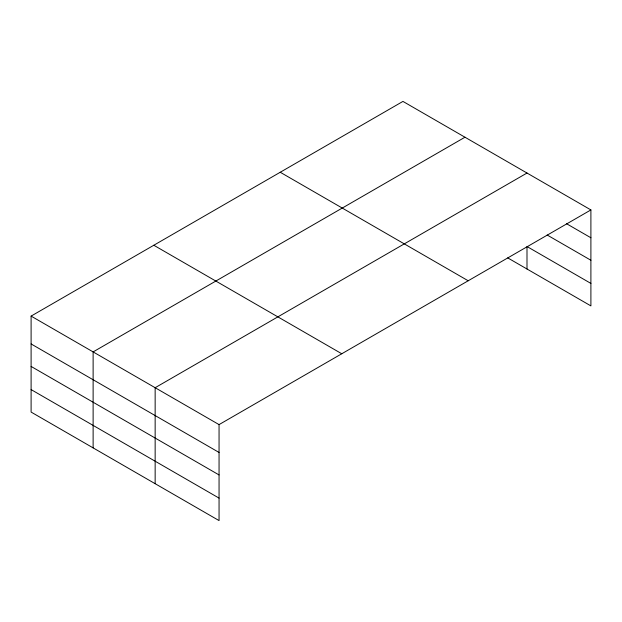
<?xml version="1.0" encoding="UTF-8"?>
<svg xmlns="http://www.w3.org/2000/svg" width="622" height="622" viewBox="0 0 622 622"><rect width="100%" height="100%" fill="white"/><g stroke="black" fill="none" stroke-linecap="round" stroke-linejoin="round"><path stroke-width="0.93" d="M31.1 316.1L219.053 424.608L219.053 520.591L31.1 412.075L31.1 316.1L402.947 101.409L590.9 209.925L590.9 305.9L507.715 257.881M464.968 137.221L93.121 351.904L93.121 447.887M526.997 173.033L155.15 387.716L155.15 483.691M219.053 424.608L590.9 209.925M566.518 223.695L590.9 237.775M547.173 235.015L590.9 260.253M590.9 283.422L526.997 246.522L526.997 269.007M280.234 172.255L468.187 280.771M153.813 245.255L341.766 353.762M31.1 343.943L219.053 452.458M31.1 366.428L219.053 474.936M31.1 389.59L219.053 498.105"/></g></svg>
